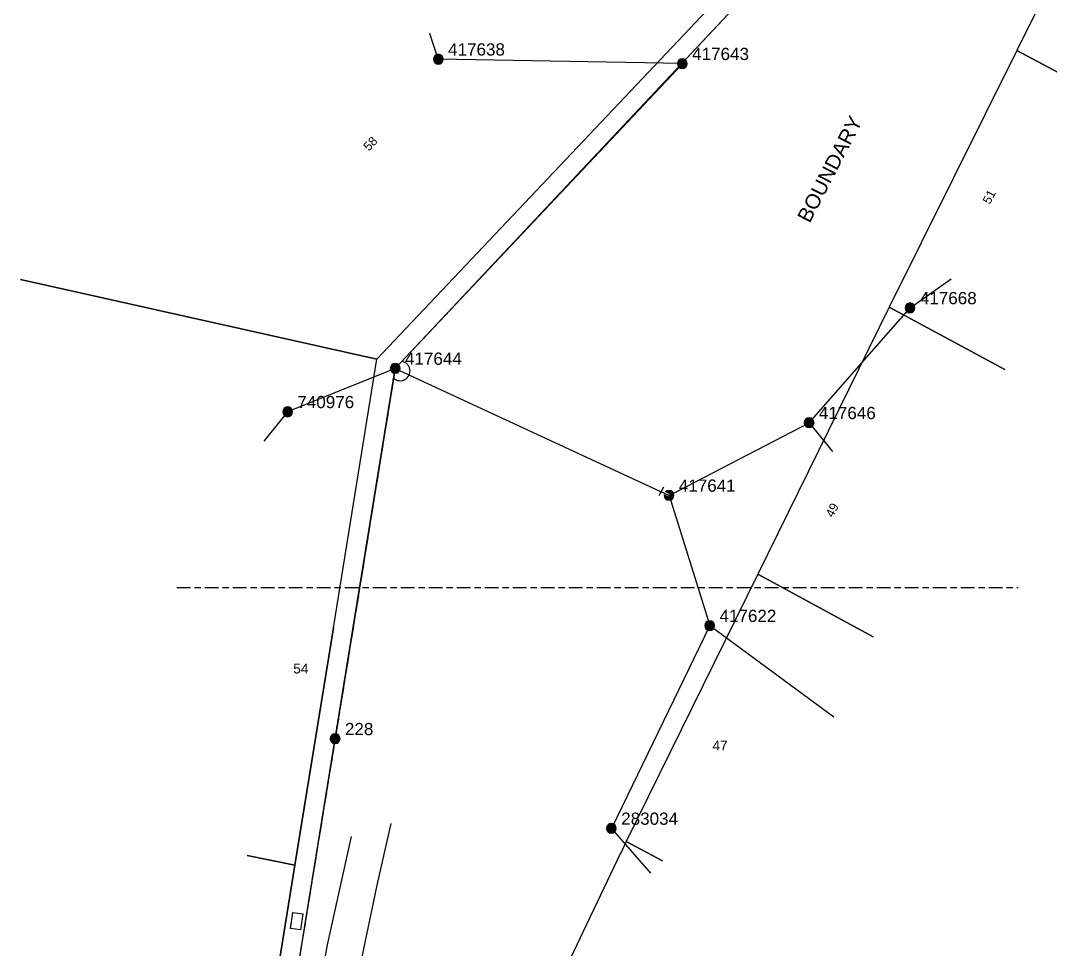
# Model space of a CAD drawing. Header units: metres. Extents: x 303507 to 304452, y 6274483 to 6275961.
# Drawn here: x 303507.4 to 303718.5, y 6275253 to 6275443.3 of the extents above; entities that cross this region are included whole.
import ezdxf
from ezdxf.enums import TextEntityAlignment as Align

# ---------------------------------------------------------------- set-up
doc = ezdxf.new("R2010")
doc.units = ezdxf.units.M
doc.header["$LTSCALE"] = 0.7
doc.linetypes.add('Cable Exist OH', pattern=[1, 1, 0])
doc.linetypes.add('Cable Exist UG', pattern=[8.2, 4, -1.2, 1.8, -1.2])
doc.layers.get('0').update_dxf_attribs({"color": 6})
for name, color, linetype in [('_User Miscellaneous10', 8, 'Continuous'), ('_User Miscellaneous9', 8, 'Continuous'), ('_User_HV_Exist', 7, 'Continuous'), ('_User_LV_Exist', 7, 'Continuous'), ('Cadastre Developer_SP_NEW', 4, 'Continuous'), ('Cadastre Land Parcels_SP_EXT', 4, 'Continuous'), ('Cadastre Roads_SP_EXT', 7, 'Continuous'), ('Cadastre Roads_SP_NEW', 8, 'Continuous'), ('Services_SP_EXT', 7, 'Continuous'), ('SupportsOH_SP_TR_HV_LV_SL_EXT', 7, 'Continuous')]:
    doc.layers.add(name, color=color, linetype=linetype)
doc.layers.add('Features_HIDE', color=1, linetype='Continuous', plot=False)
doc.styles.add('ARIAL', font='arial.ttf', dxfattribs={"height": 2})
doc.styles.add('POLE_LABEL', font='arial.ttf')
doc.styles.get("Standard").update_dxf_attribs({"font": 'arial.ttf'})

# ---------------------------------------------------------------- blocks, each defined once
blk = doc.blocks.new('POLE_EXT')
blk.add_hatch(color=256).paths.add_polyline_path([(-1, 0, 1), (1, 0, 1)])
blk.add_lwpolyline([(-1, 0, 1), (1, 0, 1)], format="xyb", close=True)
for tag, height, flags, p in [('pNumber', 2.5, 8, (-17.84, 2.07)), ('OWNED_BY', 0.2, 9, (1.35, -0.4)), ('SPECIAL_USE', 0.2, 9, (1.35, -0.8)), ('STATE', 0.2, 9, (1.35, -1)), ('cLV', 0.2, 9, (1.35, -1.4)), ('hDepth', 0.2, 9, (1.35, -1.6)), ('hDia', 0.2, 9, (1.35, -1.8)), ('cHV', 0.2, 9, (1.35, -2)), ('PARENT', 0.2, 9, (1.35, -0.6)), ('USAGE', 0.2, 9, (1.35, -1.2)), ('LBRACKET', 0.2, 9, (1.35, -2.2)), ('cLinedev', 0.2, 9, (1.35, -3.4)), ('pExisting', 0.2, 9, (1.35, -3.8)), ('LExisting', 0.2, 9, (1.35, -2.4)), ('LANTNUMBER', 0.2, 9, (1.35, -2.6)), ('LOther', 0.2, 9, (1.35, -2.8)), ('LRemove', 0.2, 9, (1.35, -3)), ('LEGEND', 0.2, 9, (1.35, -3.2)), ('LOCATION', 0.2, 9, (1.35, -3.6)), ('PFNUMBER', 0.2, 9, (1.35, -4)), ('NEWPFNUMBER', 0.2, 9, (1.35, -4.2)), ('pFooting', 0.2, 9, (1.35, -4.4)), ('pNew', 0.2, 9, (1.35, -4.6)), ('pRelocate', 0.2, 9, (1.35, -5)), ('pRemove', 0.2, 9, (1.35, -5.2)), ('pReplace', 0.2, 9, (1.35, -5.4)), ('pStay', 0.2, 9, (1.35, -5.6)), ('pType', 0.2, 9, (1.35, -5.8)), ('cspan', 0.2, 9, (1.35, -6)), ('STREETNAME', 0.2, 9, (1.35, -6.2)), ('SUBURB', 0.2, 9, (1.35, -6.4)), ('OPERATED_BY', 0.2, 9, (1.36, -7.01)), ('NOTES', 0.2, 9, (1.35, -6.6)), ('MAINTAINED_BY', 0.2, 9, (1.36, -6.81))]:
    blk.add_attdef(tag, text='', height=height, dxfattribs=dict(flags=flags)).set_placement(p, align=Align.MIDDLE_LEFT)
at = {"style": 'POLE_LABEL', "flags": 9}
for tag, p in [('STRUCTURE_PLANT_NUMBER', (1.35, 0.03)), ('STREET_CODE', (1.35, -0.2))]:
    blk.add_attdef(tag, text='', height=0.2, dxfattribs=at).set_placement(p, align=Align.MIDDLE_LEFT)
at = {"flags": 1}
blk.add_attdef('Z', (1.35, -7.33), '', height=0.2, dxfattribs=at)
at = {"layer": 'Features_HIDE', "style": 'POLE_LABEL', "flags": 8}
blk.add_attdef('ASSET_NUM', text='', height=2.5, dxfattribs=at).set_placement((2, 2), align=Align.MIDDLE_LEFT)
blk = doc.blocks.new('End Shackle_EXT')
at = {"flags": 9}
blk.add_attdef('NOTES', text='', height=0.2, dxfattribs=at).set_placement((0, -1.6), align=Align.MIDDLE_LEFT)
blk.add_wipeout([(0, 0.25), (1.81, 0.25), (1.82, -0.25), (0, -0.25)])
blk.add_line((1.81, -1), (1.81, 1))
at = {"flags": 1}
blk.add_attdef('Z', (0, 0), '', height=0.2, dxfattribs=at)
at = {"flags": 9}
for tag, p in [('CONNECTOR_TYPE', (0, 0)), ('CONSTRUCTED_VOLTAGE', (0, -0.2)), ('OPERATING_VOLTAGE', (0, -0.6)), ('ORIENTATION', (0, -0.8)), ('OWNED_BY', (0, -1)), ('STATE', (0, -1.2)), ('NO_PHASES', (0, -0.4)), ('USAGE', (0, -1.4))]:
    blk.add_attdef(tag, text='', height=0.2, dxfattribs=at).set_placement(p, align=Align.MIDDLE_LEFT)

msp = doc.modelspace()

# ---------------------------------------------------------------- linework, layer by layer
at = {"layer": '_User Miscellaneous10', "color": 6, "linetype": 'Continuous'}
msp.add_lwpolyline([(303565.23, 6275260.28), (303564.76, 6275257.01), (303562.71, 6275257.3), (303563.19, 6275260.58)], close=True, dxfattribs=at)
at = {"layer": '_User Miscellaneous9', "flags": 128}
for points in [[(303556.51, 6275143.48), (303559.59, 6275156.85), (303562.24, 6275169.44), (303564.15, 6275181.52), (303566.96, 6275196.11), (303569.5, 6275208.79), (303570.77, 6275215.19), (303572.97, 6275226.42), (303574.78, 6275238.96), (303577.75, 6275253.09), (303580.46, 6275266.13), (303583.32, 6275278.77)], [(303545.53, 6275133.7), (303548.11, 6275142.61), (303550.65, 6275152.09), (303553.03, 6275162.82), (303555.6, 6275174.56), (303557.54, 6275182.91), (303559.39, 6275193.63), (303561.06, 6275204.97), (303563.51, 6275216.84), (303565.8, 6275229.36), (303567.73, 6275240.16), (303570.26, 6275253.96), (303575.22, 6275276.13)]]:
    msp.add_lwpolyline(points, dxfattribs=at)
at = {"layer": '_User_HV_Exist', "color": 0, "flags": 128}
msp.add_lwpolyline([(303562.05, 6275235.91), (303571.82, 6275296.17), (303575.19, 6275316.9)], dxfattribs=at)
at = {"layer": '_User_LV_Exist'}
for points in [[(303694.94, 6275489.93), (303642.93, 6275434.53)], [(303643.02, 6275434.47), (303584.15, 6275372.03)], [(303584.15, 6275372.03), (303575.07, 6275316.08)]]:
    msp.add_lwpolyline(points, dxfattribs=at)
msp.add_lwpolyline([(303583.83, 6275370.05, 1.351635), (303585.52, 6275373.47)], format="xyb", dxfattribs=at)
at = {"layer": '_User_LV_Exist', "linetype": 'Cable Exist OH'}
for points in [[(303584.15, 6275372.03), (303571.84, 6275296.15)], [(303571.84, 6275296.15), (303561.83, 6275234.78)]]:
    msp.add_lwpolyline(points, dxfattribs=at)
at = {"layer": 'Cadastre Land Parcels_SP_EXT'}
for p, q in [((303738.52, 6275491.37), (303711.59, 6275437.17)), ((303580.41, 6275373.9), (303658.73, 6275456.72)), ((303711.59, 6275437.17), (303685.4, 6275384.58)), ((303802.62, 6275388.81), (303711.59, 6275437.17)), ((303711.59, 6275437.17), (303802.62, 6275388.81)), ((303580.41, 6275373.9), (303507.36, 6275390.28)), ((303507.36, 6275390.28), (303580.41, 6275373.9)), ((303685.4, 6275384.58), (303658.46, 6275329.85)), ((303685.4, 6275384.58), (303709.11, 6275371.78)), ((303709.11, 6275371.78), (303685.4, 6275384.58)), ((303571.49, 6275318.9), (303580.41, 6275373.9)), ((303658.46, 6275329.85), (303631.53, 6275275.12)), ((303658.46, 6275329.85), (303682.15, 6275317.05)), ((303682.15, 6275317.05), (303658.46, 6275329.85)), ((303571.49, 6275318.9), (303563.59, 6275270.23)), ((303571.49, 6275318.9), (303563.59, 6275270.23)), ((303563.59, 6275270.23), (303571.49, 6275318.9)), ((303631.53, 6275275.12), (303630.38, 6275272.69)), ((303631.53, 6275275.12), (303638.92, 6275271.14)), ((303638.92, 6275271.14), (303631.53, 6275275.12)), ((303563.59, 6275270.23), (303553.78, 6275272.23)), ((303553.78, 6275272.23), (303563.59, 6275270.23)), ((303563.59, 6275270.23), (303542.99, 6275143.29)), ((303563.59, 6275270.23), (303542.99, 6275143.29)), ((303542.99, 6275143.29), (303563.59, 6275270.23))]:
    msp.add_line(p, q, dxfattribs=at)
at = {"layer": 'Cadastre Roads_SP_NEW', "color": 4}
msp.add_line((303630.32, 6275272.74), (303592.21, 6275192.6), dxfattribs=at)
at = {"layer": 'Cadastre Roads_SP_NEW', "color": 4, "linetype": 'Cable Exist UG', "flags": 128}
msp.add_lwpolyline([(303539.39, 6275327.12), (303711.88, 6275327.12)], dxfattribs=at)
at = {"layer": 'Services_SP_EXT'}
for p, q in [((303592.99, 6275435.39), (303591.23, 6275440.65)), ((303642.93, 6275434.53), (303592.99, 6275435.39)), ((303689.7, 6275384.44), (303698.11, 6275390.38)), ((303669.01, 6275360.9), (303689.7, 6275384.44)), ((303584.15, 6275372.03), (303562.09, 6275363.14)), ((303562.09, 6275363.14), (303557.19, 6275357.15)), ((303640.29, 6275346.02), (303669.01, 6275360.9)), ((303669.01, 6275360.9), (303673.77, 6275355.04)), ((303640.29, 6275346.02), (303648.63, 6275319.34)), ((303648.63, 6275319.34), (303628.48, 6275277.78)), ((303648.63, 6275319.34), (303674.07, 6275300.66)), ((303628.48, 6275277.78), (303636.47, 6275268.6))]:
    msp.add_line(p, q, dxfattribs=at)

# ---------------------------------------------------------------- block references
at = {"layer": 'SupportsOH_SP_TR_HV_LV_SL_EXT'}
ref = msp.add_blockref('POLE_EXT', (303592.99, 6275435.39), dxfattribs=at)
ref.add_attrib('ASSET_NUM', '417638', dxfattribs={"layer": 'Features_HIDE', "height": 2.5, "style": 'POLE_LABEL'}).set_placement((303594.99, 6275437.39), align=Align.MIDDLE_LEFT)
ref = msp.add_blockref('POLE_EXT', (303643.02, 6275434.47), dxfattribs=at)
ref.add_attrib('ASSET_NUM', '417643', dxfattribs={"layer": 'Features_HIDE', "height": 2.5, "style": 'POLE_LABEL'}).set_placement((303645.02, 6275436.47), align=Align.MIDDLE_LEFT)
ref = msp.add_blockref('POLE_EXT', (303689.7, 6275384.44), dxfattribs=at)
ref.add_attrib('ASSET_NUM', '417668', dxfattribs={"layer": 'Features_HIDE', "height": 2.5, "style": 'POLE_LABEL'}).set_placement((303691.7, 6275386.44), align=Align.MIDDLE_LEFT)
ref = msp.add_blockref('POLE_EXT', (303584.15, 6275372.03), dxfattribs=at)
ref.add_attrib('ASSET_NUM', '417644', dxfattribs={"layer": 'Features_HIDE', "height": 2.5, "style": 'POLE_LABEL'}).set_placement((303586.15, 6275374.03), align=Align.MIDDLE_LEFT)
ref = msp.add_blockref('POLE_EXT', (303562.09, 6275363.14), dxfattribs=at)
ref.add_attrib('ASSET_NUM', '740976', dxfattribs={"layer": 'Features_HIDE', "height": 2.5, "style": 'POLE_LABEL'}).set_placement((303564.09, 6275365.14), align=Align.MIDDLE_LEFT)
ref = msp.add_blockref('POLE_EXT', (303669.01, 6275360.9), dxfattribs=at)
ref.add_attrib('ASSET_NUM', '417646', dxfattribs={"layer": 'Features_HIDE', "height": 2.5, "style": 'POLE_LABEL'}).set_placement((303671.01, 6275362.9), align=Align.MIDDLE_LEFT)
ref = msp.add_blockref('POLE_EXT', (303640.29, 6275346.02), dxfattribs=at)
ref.add_attrib('ASSET_NUM', '417641', dxfattribs={"layer": 'Features_HIDE', "height": 2.5, "style": 'POLE_LABEL'}).set_placement((303642.29, 6275348.02), align=Align.MIDDLE_LEFT)
ref = msp.add_blockref('POLE_EXT', (303648.63, 6275319.34), dxfattribs=at)
ref.add_attrib('ASSET_NUM', '417622', dxfattribs={"layer": 'Features_HIDE', "height": 2.5, "style": 'POLE_LABEL'}).set_placement((303650.63, 6275321.34), align=Align.MIDDLE_LEFT)
ref = msp.add_blockref('POLE_EXT', (303571.84, 6275296.15), dxfattribs=at)
ref.add_attrib('ASSET_NUM', '228', dxfattribs={"layer": 'Features_HIDE', "height": 2.5, "style": 'POLE_LABEL'}).set_placement((303573.84, 6275298.15), align=Align.MIDDLE_LEFT)
ref = msp.add_blockref('POLE_EXT', (303628.48, 6275277.78), dxfattribs=at)
ref.add_attrib('ASSET_NUM', '283034', dxfattribs={"layer": 'Features_HIDE', "height": 2.5, "style": 'POLE_LABEL'}).set_placement((303630.48, 6275279.78), align=Align.MIDDLE_LEFT)

# ---------------------------------------------------------------- texts
at = {"layer": 'Cadastre Developer_SP_NEW', "style": 'ARIAL'}
for s, p in [('54', (303563.25, 6275309.53)), ('47', (303649.19, 6275293.77))]:
    msp.add_text(s, height=2, dxfattribs=at).set_placement(p)
at = {"layer": 'Cadastre Land Parcels_SP_EXT'}
for s, rotation, p in [('58', 46.5643, (303578.75, 6275416.45)), ('51', 62.9202, (303706.07, 6275405.54)), ('49', 62.9205, (303673.88, 6275341.35))]:
    msp.add_text(s, height=1.8, rotation=rotation, dxfattribs=at).set_placement(p)
at = {"layer": 'Cadastre Roads_SP_EXT'}
msp.add_text('BOUNDARY', height=3, rotation=62.589, dxfattribs=at).set_placement((303669.1, 6275401.64))

# ---------------------------------------------------------------- next in the draw order: block references
at = {"layer": '_User_LV_Exist', "rotation": 153.4660450884266}
msp.add_blockref('End Shackle_EXT', (303640.29, 6275346.02), dxfattribs=at)

# ---------------------------------------------------------------- next in the draw order: linework, layer by layer
at = {"layer": '_User_HV_Exist', "flags": 128}
msp.add_lwpolyline([(303575.06, 6275316.09), (303584.15, 6275372.03), (303694.94, 6275489.93)], dxfattribs=at)
at = {"layer": '_User_LV_Exist'}
msp.add_lwpolyline([(303584.15, 6275372.03), (303640.29, 6275346.02)], dxfattribs=at)

doc.saveas('drawing.dxf')
